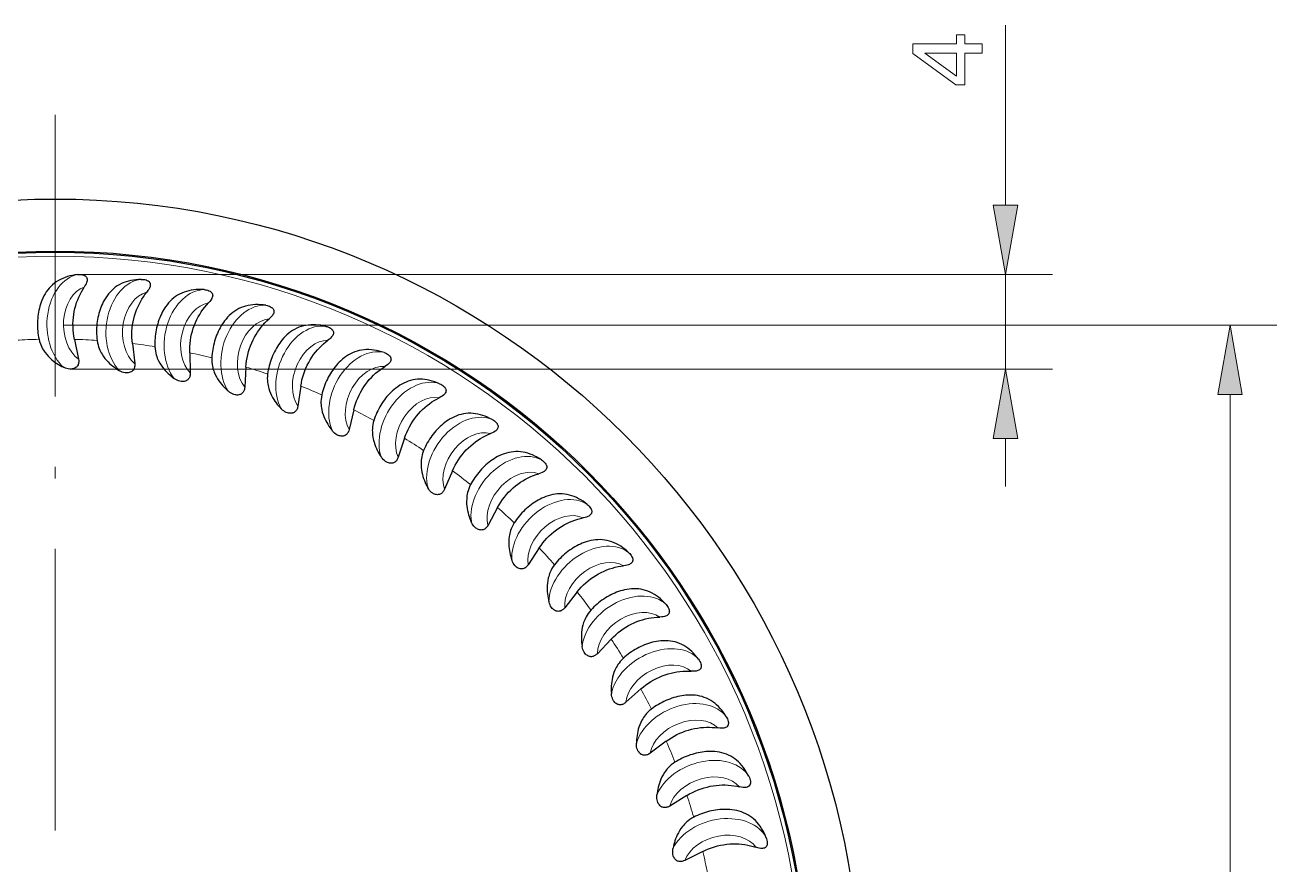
# Model space of a CAD drawing. Extents: x 0 to 297, y 0 to 420.
# Drawn here: x 99.4 to 152.7, y 75 to 110.8 of the extents above; entities that cross this region are included whole.
import ezdxf

# ---------------------------------------------------------------- set-up
doc = ezdxf.new("R2010")
doc.units = 0
doc.linetypes.add('DASHDOT', pattern=[18.5, 12, -3, 0.5, -3])

msp = doc.modelspace()

# ---------------------------------------------------------------- linework, layer by layer
at = {"lineweight": 13, "ltscale": 0.191901}
msp.add_line((141.174, 103.121), (141.174, 110.797), dxfattribs=at)
at = {"linetype": 'DASHDOT', "lineweight": 13}
msp.add_line((100.649, 106.972), (100.649, 31.094), dxfattribs=at)
at = {"lineweight": 13}
for p, q in [((101.693, 100.167), (143.174, 100.167)), ((100.984, 98.009), (152.748, 98.009)), ((101.304, 96.137), (143.174, 96.137)), ((150.748, 43.011), (150.748, 95.055))]:
    msp.add_line(p, q, dxfattribs=at)
at = {"lineweight": 13, "ltscale": 0.100735}
msp.add_line((141.174, 96.137), (141.174, 100.167), dxfattribs=at)
at = {"lineweight": 30, "ltscale": 0.021487}
for p, q in [((101.47, 97.403), (101.642, 96.561)), ((103.939, 97.224), (104.038, 96.37)), ((106.384, 96.83), (106.407, 95.97)), ((108.785, 96.224), (108.733, 95.366)), ((111.124, 95.412), (110.997, 94.561)), ((113.383, 94.398), (113.183, 93.562)), ((115.545, 93.192), (115.273, 92.377)), ((117.594, 91.802), (117.252, 91.013)), ((119.514, 90.238), (119.105, 89.483)), ((121.29, 88.513), (120.817, 87.796)), ((122.91, 86.64), (122.375, 85.967)), ((124.36, 84.633), (123.768, 84.009)), ((125.629, 82.507), (124.986, 81.937)), ((126.708, 80.279), (126.018, 79.767)), ((127.589, 77.965), (126.857, 77.515)), ((128.265, 75.583), (127.496, 75.199))]:
    msp.add_line(p, q, dxfattribs=at)
at = {"lineweight": 13, "ltscale": 0.051139}
msp.add_line((141.174, 91.137), (141.174, 93.183), dxfattribs=at)
at = {"lineweight": 13}
for points in [[(140.174, 109.599), (139.435, 109.599), (139.435, 108.251), (139.051, 108.251), (137.217, 109.59), (137.217, 109.99), (139.087, 109.99), (139.087, 110.382), (139.435, 110.382), (139.435, 109.99), (140.174, 109.99)], [(139.087, 108.622), (139.087, 109.599), (137.726, 109.599)], [(140.653, 103.121), (141.174, 100.167), (141.695, 103.121)], [(151.269, 95.055), (150.748, 98.009), (150.228, 95.055)], [(141.695, 93.183), (141.174, 96.137), (140.653, 93.183)]]:
    msp.add_lwpolyline(points, close=True, dxfattribs=at)
at = {"lineweight": 30}
for points in [[(101.604, 100.162), (101.493, 100.147), (101.384, 100.128), (101.277, 100.104), (101.172, 100.075), (101.069, 100.041), (100.97, 100.002), (100.875, 99.957), (100.783, 99.908), (100.696, 99.853), (100.614, 99.793), (100.535, 99.729), (100.462, 99.659), (100.393, 99.585), (100.329, 99.507), (100.27, 99.425), (100.216, 99.34), (100.165, 99.251), (100.12, 99.159), (100.078, 99.064)], [(101.604, 100.162), (101.659, 100.166), (101.713, 100.167), (101.767, 100.163), (101.819, 100.154), (101.867, 100.14), (101.89, 100.13), (101.911, 100.119), (101.93, 100.107), (101.947, 100.094), (101.962, 100.079), (101.976, 100.063), (101.987, 100.047), (101.996, 100.03), (102.003, 100.012), (102.011, 99.975), (102.013, 99.936), (102.009, 99.898), (102.001, 99.859), (101.988, 99.821), (101.963, 99.763), (101.933, 99.707), (101.888, 99.634)], [(104.314, 99.96), (104.202, 99.955), (104.091, 99.945), (103.982, 99.931), (103.875, 99.911), (103.77, 99.886), (103.668, 99.856), (103.569, 99.82), (103.474, 99.779), (103.382, 99.732), (103.295, 99.679), (103.211, 99.622), (103.132, 99.559), (103.057, 99.491), (102.987, 99.419), (102.921, 99.343), (102.859, 99.262), (102.801, 99.178), (102.747, 99.09), (102.698, 98.999)], [(104.314, 99.96), (104.368, 99.96), (104.423, 99.956), (104.476, 99.947), (104.527, 99.934), (104.574, 99.915), (104.595, 99.904), (104.615, 99.891), (104.633, 99.877), (104.649, 99.862), (104.663, 99.846), (104.675, 99.83), (104.685, 99.812), (104.692, 99.794), (104.698, 99.776), (104.703, 99.738), (104.701, 99.7), (104.694, 99.662), (104.682, 99.624), (104.666, 99.587), (104.637, 99.532), (104.602, 99.479), (104.55, 99.41)], [(101.47, 97.403), (101.446, 97.533), (101.427, 97.665), (101.415, 97.798), (101.408, 97.931), (101.407, 98.066), (101.412, 98.2), (101.423, 98.333), (101.44, 98.465), (101.462, 98.596), (101.491, 98.724), (101.524, 98.849), (101.563, 98.972), (101.607, 99.092), (101.655, 99.208), (101.707, 99.32), (101.764, 99.429), (101.824, 99.533), (101.888, 99.634)], [(103.939, 97.224), (103.927, 97.355), (103.92, 97.488), (103.919, 97.621), (103.923, 97.755), (103.934, 97.889), (103.951, 98.022), (103.974, 98.154), (104.002, 98.284), (104.036, 98.412), (104.075, 98.537), (104.12, 98.66), (104.169, 98.779), (104.223, 98.894), (104.281, 99.005), (104.343, 99.113), (104.409, 99.216), (104.478, 99.315), (104.55, 99.41)], [(106.995, 99.523), (106.884, 99.528), (106.773, 99.528), (106.663, 99.523), (106.554, 99.513), (106.448, 99.497), (106.343, 99.476), (106.242, 99.448), (106.143, 99.415), (106.047, 99.377), (105.956, 99.332), (105.867, 99.282), (105.783, 99.226), (105.703, 99.166), (105.626, 99.1), (105.554, 99.03), (105.485, 98.955), (105.42, 98.876), (105.359, 98.793), (105.302, 98.707)], [(106.995, 99.523), (107.05, 99.518), (107.103, 99.509), (107.155, 99.496), (107.205, 99.478), (107.25, 99.455), (107.271, 99.442), (107.289, 99.428), (107.306, 99.413), (107.321, 99.396), (107.334, 99.379), (107.344, 99.362), (107.352, 99.343), (107.358, 99.325), (107.362, 99.306), (107.364, 99.268), (107.359, 99.23), (107.348, 99.193), (107.333, 99.156), (107.314, 99.12), (107.28, 99.068), (107.24, 99.018), (107.183, 98.954)], [(100.078, 99.064), (100.048, 98.984), (100.02, 98.902), (99.995, 98.819), (99.973, 98.734), (99.953, 98.649), (99.936, 98.562), (99.922, 98.474), (99.911, 98.386), (99.902, 98.297), (99.896, 98.207), (99.893, 98.117), (99.892, 98.027), (99.894, 97.937), (99.898, 97.848), (99.906, 97.758), (99.915, 97.669), (99.928, 97.581), (99.943, 97.493), (99.96, 97.407)], [(102.698, 98.999), (102.66, 98.922), (102.625, 98.843), (102.593, 98.763), (102.564, 98.68), (102.537, 98.597), (102.513, 98.512), (102.491, 98.425), (102.472, 98.338), (102.456, 98.25), (102.442, 98.162), (102.431, 98.073), (102.422, 97.983), (102.416, 97.893), (102.413, 97.803), (102.412, 97.714), (102.414, 97.624), (102.419, 97.535), (102.426, 97.447), (102.436, 97.359)], [(106.384, 96.83), (106.383, 96.962), (106.387, 97.095), (106.398, 97.228), (106.414, 97.361), (106.437, 97.493), (106.465, 97.624), (106.499, 97.754), (106.539, 97.881), (106.584, 98.005), (106.634, 98.127), (106.689, 98.245), (106.748, 98.359), (106.812, 98.469), (106.879, 98.575), (106.95, 98.676), (107.025, 98.773), (107.102, 98.866), (107.183, 98.954)], [(109.628, 98.854), (109.518, 98.868), (109.407, 98.878), (109.297, 98.883), (109.188, 98.882), (109.081, 98.876), (108.975, 98.864), (108.871, 98.845), (108.77, 98.821), (108.672, 98.791), (108.576, 98.754), (108.484, 98.712), (108.395, 98.664), (108.31, 98.611), (108.228, 98.552), (108.149, 98.488), (108.074, 98.419), (108.003, 98.346), (107.935, 98.269), (107.87, 98.188)], [(109.628, 98.854), (109.682, 98.844), (109.735, 98.831), (109.786, 98.813), (109.834, 98.791), (109.877, 98.764), (109.896, 98.749), (109.913, 98.734), (109.929, 98.717), (109.942, 98.699), (109.953, 98.681), (109.962, 98.663), (109.968, 98.644), (109.972, 98.625), (109.975, 98.606), (109.973, 98.568), (109.965, 98.53), (109.951, 98.494), (109.933, 98.459), (109.911, 98.425), (109.872, 98.376), (109.829, 98.33), (109.766, 98.271)], [(105.302, 98.707), (105.258, 98.633), (105.216, 98.557), (105.177, 98.48), (105.14, 98.401), (105.106, 98.32), (105.075, 98.237), (105.046, 98.153), (105.019, 98.068), (104.995, 97.982), (104.974, 97.895), (104.955, 97.807), (104.938, 97.718), (104.925, 97.629), (104.914, 97.54), (104.905, 97.451), (104.899, 97.362), (104.896, 97.272), (104.896, 97.184), (104.898, 97.095)], [(108.785, 96.224), (108.795, 96.356), (108.811, 96.488), (108.833, 96.619), (108.861, 96.75), (108.895, 96.88), (108.935, 97.008), (108.98, 97.134), (109.03, 97.258), (109.086, 97.378), (109.147, 97.494), (109.212, 97.607), (109.281, 97.716), (109.354, 97.82), (109.43, 97.919), (109.51, 98.014), (109.593, 98.105), (109.678, 98.19), (109.766, 98.271)], [(107.87, 98.188), (107.82, 98.119), (107.772, 98.047), (107.726, 97.973), (107.683, 97.897), (107.642, 97.82), (107.603, 97.74), (107.567, 97.659), (107.533, 97.577), (107.502, 97.493), (107.473, 97.408), (107.446, 97.322), (107.422, 97.235), (107.401, 97.148), (107.382, 97.06), (107.366, 96.972), (107.352, 96.883), (107.341, 96.795), (107.333, 96.706), (107.328, 96.618)], [(112.193, 97.958), (112.084, 97.982), (111.975, 98.001), (111.866, 98.015), (111.757, 98.024), (111.649, 98.027), (111.543, 98.024), (111.438, 98.015), (111.335, 98), (111.235, 97.978), (111.136, 97.95), (111.041, 97.916), (110.948, 97.876), (110.858, 97.83), (110.772, 97.779), (110.688, 97.722), (110.607, 97.661), (110.53, 97.594), (110.455, 97.523), (110.384, 97.448)], [(112.193, 97.958), (112.246, 97.944), (112.297, 97.925), (112.346, 97.903), (112.392, 97.877), (112.433, 97.847), (112.451, 97.83), (112.467, 97.813), (112.48, 97.795), (112.492, 97.777), (112.502, 97.758), (112.509, 97.738), (112.513, 97.719), (112.516, 97.7), (112.517, 97.68), (112.512, 97.643), (112.501, 97.606), (112.484, 97.571), (112.462, 97.538), (112.437, 97.506), (112.394, 97.461), (112.347, 97.418), (112.279, 97.365)], [(99.96, 97.407), (99.985, 97.311), (100.016, 97.217), (100.047, 97.141), (100.081, 97.068), (100.114, 97.006), (100.149, 96.946), (100.184, 96.893), (100.22, 96.842), (100.291, 96.752), (100.362, 96.672), (100.434, 96.601), (100.506, 96.536), (100.577, 96.477), (100.649, 96.423), (100.721, 96.374), (100.793, 96.328), (100.865, 96.286), (100.937, 96.247), (101.009, 96.211)], [(102.436, 97.359), (102.452, 97.261), (102.475, 97.165), (102.499, 97.087), (102.527, 97.011), (102.554, 96.946), (102.584, 96.883), (102.614, 96.828), (102.645, 96.774), (102.708, 96.678), (102.772, 96.592), (102.837, 96.515), (102.903, 96.444), (102.97, 96.379), (103.037, 96.319), (103.104, 96.264), (103.172, 96.212), (103.239, 96.164), (103.308, 96.119), (103.376, 96.076)], [(110.384, 97.448), (110.328, 97.383), (110.274, 97.316), (110.222, 97.246), (110.172, 97.175), (110.124, 97.101), (110.079, 97.025), (110.036, 96.947), (109.995, 96.868), (109.956, 96.787), (109.92, 96.705), (109.886, 96.622), (109.854, 96.538), (109.825, 96.453), (109.799, 96.367), (109.775, 96.28), (109.754, 96.193), (109.735, 96.106), (109.719, 96.019), (109.706, 95.931)], [(111.124, 95.412), (111.145, 95.542), (111.173, 95.672), (111.206, 95.801), (111.246, 95.929), (111.291, 96.056), (111.341, 96.18), (111.397, 96.301), (111.458, 96.42), (111.524, 96.535), (111.595, 96.645), (111.669, 96.752), (111.748, 96.854), (111.83, 96.952), (111.915, 97.044), (112.002, 97.132), (112.092, 97.215), (112.185, 97.292), (112.279, 97.365)], [(104.898, 97.095), (104.906, 96.996), (104.92, 96.898), (104.937, 96.819), (104.958, 96.741), (104.98, 96.674), (105.004, 96.608), (105.029, 96.551), (105.055, 96.494), (105.109, 96.393), (105.166, 96.302), (105.224, 96.219), (105.284, 96.143), (105.344, 96.073), (105.406, 96.007), (105.468, 95.946), (105.531, 95.889), (105.594, 95.835), (105.658, 95.784), (105.723, 95.736)], [(114.67, 96.842), (114.564, 96.875), (114.457, 96.904), (114.349, 96.928), (114.242, 96.946), (114.135, 96.958), (114.028, 96.965), (113.923, 96.965), (113.819, 96.958), (113.717, 96.946), (113.617, 96.926), (113.519, 96.901), (113.423, 96.869), (113.329, 96.831), (113.239, 96.787), (113.15, 96.738), (113.064, 96.684), (112.981, 96.624), (112.901, 96.56), (112.823, 96.491)], [(114.67, 96.842), (114.722, 96.823), (114.771, 96.8), (114.818, 96.774), (114.861, 96.744), (114.899, 96.71), (114.916, 96.692), (114.93, 96.674), (114.942, 96.655), (114.952, 96.635), (114.96, 96.615), (114.965, 96.596), (114.968, 96.576), (114.969, 96.556), (114.968, 96.537), (114.96, 96.5), (114.946, 96.465), (114.926, 96.431), (114.902, 96.4), (114.874, 96.37), (114.827, 96.329), (114.777, 96.291), (114.704, 96.244)], [(101.642, 96.561), (101.651, 96.5), (101.653, 96.464), (101.652, 96.429), (101.648, 96.396), (101.641, 96.364), (101.634, 96.34), (101.624, 96.317), (101.606, 96.282), (101.586, 96.255), (101.567, 96.233), (101.547, 96.215), (101.527, 96.2), (101.487, 96.177), (101.447, 96.16), (101.407, 96.148), (101.367, 96.141), (101.327, 96.138), (101.267, 96.138), (101.207, 96.146), (101.147, 96.159), (101.088, 96.178), (101.028, 96.202), (101.009, 96.211)], [(104.038, 96.37), (104.041, 96.308), (104.04, 96.272), (104.036, 96.237), (104.029, 96.205), (104.02, 96.173), (104.01, 96.15), (103.999, 96.128), (103.977, 96.095), (103.955, 96.07), (103.934, 96.05), (103.912, 96.033), (103.891, 96.02), (103.849, 96), (103.808, 95.987), (103.767, 95.979), (103.727, 95.976), (103.687, 95.976), (103.627, 95.981), (103.568, 95.994), (103.51, 96.012), (103.452, 96.036), (103.395, 96.065), (103.376, 96.076)], [(107.328, 96.618), (107.327, 96.519), (107.332, 96.42), (107.342, 96.339), (107.356, 96.26), (107.372, 96.191), (107.391, 96.124), (107.41, 96.064), (107.432, 96.006), (107.477, 95.9), (107.525, 95.805), (107.576, 95.717), (107.629, 95.636), (107.683, 95.561), (107.739, 95.49), (107.795, 95.424), (107.853, 95.361), (107.911, 95.302), (107.971, 95.246), (108.031, 95.192)], [(112.823, 96.491), (112.762, 96.432), (112.702, 96.369), (112.644, 96.305), (112.588, 96.237), (112.534, 96.168), (112.483, 96.096), (112.433, 96.023), (112.385, 95.948), (112.34, 95.871), (112.296, 95.792), (112.255, 95.712), (112.217, 95.631), (112.18, 95.548), (112.146, 95.465), (112.115, 95.381), (112.086, 95.296), (112.06, 95.211), (112.037, 95.125), (112.016, 95.039)], [(113.383, 94.398), (113.416, 94.526), (113.455, 94.653), (113.499, 94.779), (113.55, 94.903), (113.605, 95.025), (113.667, 95.145), (113.733, 95.261), (113.804, 95.373), (113.88, 95.482), (113.96, 95.586), (114.043, 95.686), (114.13, 95.781), (114.22, 95.871), (114.313, 95.956), (114.408, 96.035), (114.505, 96.11), (114.604, 96.179), (114.704, 96.244)], [(106.407, 95.97), (106.405, 95.909), (106.401, 95.873), (106.394, 95.838), (106.385, 95.807), (106.372, 95.776), (106.361, 95.754), (106.347, 95.733), (106.323, 95.702), (106.299, 95.679), (106.276, 95.661), (106.253, 95.646), (106.231, 95.635), (106.187, 95.619), (106.145, 95.609), (106.104, 95.605), (106.063, 95.605), (106.023, 95.608), (105.964, 95.619), (105.907, 95.637), (105.85, 95.66), (105.795, 95.689), (105.74, 95.723), (105.723, 95.736)], [(109.706, 95.931), (109.697, 95.832), (109.694, 95.733), (109.697, 95.652), (109.704, 95.571), (109.714, 95.502), (109.726, 95.433), (109.74, 95.372), (109.757, 95.312), (109.793, 95.203), (109.833, 95.104), (109.875, 95.012), (109.921, 94.927), (109.968, 94.847), (110.018, 94.772), (110.068, 94.7), (110.12, 94.633), (110.173, 94.569), (110.227, 94.508), (110.282, 94.449)], [(117.041, 95.514), (116.937, 95.556), (116.833, 95.594), (116.728, 95.627), (116.623, 95.655), (116.517, 95.677), (116.412, 95.692), (116.307, 95.702), (116.203, 95.704), (116.1, 95.7), (115.999, 95.69), (115.899, 95.673), (115.8, 95.65), (115.704, 95.62), (115.61, 95.584), (115.517, 95.543), (115.427, 95.496), (115.339, 95.444), (115.254, 95.387), (115.17, 95.326)], [(108.733, 95.366), (108.726, 95.305), (108.719, 95.27), (108.708, 95.236), (108.696, 95.205), (108.681, 95.176), (108.668, 95.155), (108.653, 95.135), (108.626, 95.106), (108.6, 95.085), (108.575, 95.069), (108.551, 95.057), (108.528, 95.047), (108.484, 95.035), (108.441, 95.029), (108.399, 95.028), (108.358, 95.032), (108.319, 95.039), (108.261, 95.055), (108.205, 95.077), (108.151, 95.106), (108.098, 95.139), (108.047, 95.178), (108.031, 95.192)], [(112.016, 95.039), (111.998, 94.942), (111.987, 94.843), (111.982, 94.762), (111.982, 94.681), (111.986, 94.611), (111.993, 94.542), (112.001, 94.48), (112.013, 94.418), (112.039, 94.307), (112.07, 94.204), (112.105, 94.109), (112.142, 94.02), (112.183, 93.936), (112.225, 93.857), (112.269, 93.782), (112.315, 93.71), (112.363, 93.642), (112.411, 93.576), (112.461, 93.513)], [(115.17, 95.326), (115.104, 95.272), (115.039, 95.215), (114.975, 95.155), (114.914, 95.093), (114.854, 95.029), (114.796, 94.962), (114.74, 94.893), (114.686, 94.822), (114.634, 94.749), (114.584, 94.675), (114.536, 94.599), (114.491, 94.521), (114.447, 94.443), (114.406, 94.362), (114.368, 94.281), (114.332, 94.2), (114.298, 94.117), (114.268, 94.034), (114.24, 93.95)], [(117.041, 95.514), (117.09, 95.491), (117.138, 95.464), (117.182, 95.434), (117.223, 95.4), (117.257, 95.363), (117.272, 95.344), (117.285, 95.324), (117.295, 95.304), (117.304, 95.283), (117.31, 95.263), (117.313, 95.243), (117.315, 95.223), (117.314, 95.203), (117.311, 95.184), (117.3, 95.148), (117.282, 95.114), (117.26, 95.083), (117.233, 95.054), (117.202, 95.026), (117.152, 94.989), (117.098, 94.956), (117.022, 94.915)], [(110.997, 94.561), (110.985, 94.501), (110.975, 94.467), (110.961, 94.434), (110.947, 94.404), (110.929, 94.376), (110.914, 94.356), (110.897, 94.338), (110.868, 94.311), (110.84, 94.293), (110.814, 94.279), (110.789, 94.269), (110.765, 94.262), (110.72, 94.253), (110.677, 94.251), (110.635, 94.254), (110.595, 94.261), (110.556, 94.271), (110.5, 94.292), (110.447, 94.32), (110.395, 94.353), (110.345, 94.391), (110.298, 94.434), (110.282, 94.449)], [(115.545, 93.192), (115.589, 93.316), (115.639, 93.44), (115.694, 93.561), (115.755, 93.681), (115.822, 93.797), (115.893, 93.911), (115.969, 94.021), (116.05, 94.127), (116.135, 94.228), (116.223, 94.325), (116.315, 94.417), (116.41, 94.504), (116.508, 94.586), (116.608, 94.662), (116.709, 94.734), (116.812, 94.799), (116.917, 94.86), (117.022, 94.915)], [(117.407, 93.96), (117.336, 93.912), (117.266, 93.861), (117.198, 93.807), (117.131, 93.751), (117.066, 93.692), (117.002, 93.63), (116.941, 93.567), (116.881, 93.501), (116.822, 93.433), (116.766, 93.363), (116.712, 93.291), (116.66, 93.218), (116.61, 93.143), (116.562, 93.067), (116.516, 92.99), (116.473, 92.911), (116.433, 92.832), (116.395, 92.751), (116.36, 92.67)], [(119.286, 93.985), (119.187, 94.036), (119.087, 94.083), (118.985, 94.125), (118.882, 94.161), (118.779, 94.192), (118.675, 94.217), (118.572, 94.235), (118.468, 94.247), (118.366, 94.252), (118.263, 94.251), (118.162, 94.243), (118.062, 94.228), (117.964, 94.207), (117.867, 94.18), (117.771, 94.146), (117.677, 94.108), (117.585, 94.064), (117.495, 94.014), (117.407, 93.96)], [(119.286, 93.985), (119.334, 93.957), (119.378, 93.926), (119.42, 93.892), (119.458, 93.855), (119.489, 93.815), (119.502, 93.795), (119.513, 93.774), (119.522, 93.753), (119.528, 93.732), (119.532, 93.711), (119.534, 93.691), (119.534, 93.671), (119.531, 93.651), (119.527, 93.633), (119.512, 93.598), (119.492, 93.565), (119.467, 93.536), (119.437, 93.509), (119.405, 93.485), (119.352, 93.452), (119.295, 93.423), (119.216, 93.39)], [(113.183, 93.562), (113.165, 93.503), (113.152, 93.47), (113.136, 93.438), (113.119, 93.41), (113.099, 93.384), (113.082, 93.365), (113.064, 93.348), (113.032, 93.325), (113.003, 93.308), (112.976, 93.297), (112.95, 93.289), (112.926, 93.284), (112.88, 93.28), (112.837, 93.281), (112.795, 93.288), (112.756, 93.298), (112.718, 93.312), (112.664, 93.338), (112.613, 93.37), (112.565, 93.407), (112.519, 93.449), (112.475, 93.496), (112.461, 93.513)], [(114.24, 93.95), (114.213, 93.854), (114.193, 93.757), (114.182, 93.677), (114.175, 93.596), (114.172, 93.526), (114.173, 93.456), (114.176, 93.394), (114.182, 93.331), (114.198, 93.218), (114.22, 93.113), (114.247, 93.015), (114.276, 92.923), (114.309, 92.836), (114.345, 92.754), (114.382, 92.675), (114.422, 92.6), (114.463, 92.527), (114.505, 92.458), (114.55, 92.39)], [(117.594, 91.802), (117.649, 91.922), (117.709, 92.04), (117.775, 92.157), (117.846, 92.27), (117.922, 92.381), (118.003, 92.488), (118.089, 92.59), (118.178, 92.689), (118.272, 92.783), (118.369, 92.872), (118.468, 92.955), (118.57, 93.034), (118.675, 93.107), (118.781, 93.174), (118.888, 93.236), (118.997, 93.293), (119.106, 93.344), (119.216, 93.39)], [(115.273, 92.377), (115.25, 92.319), (115.234, 92.287), (115.216, 92.257), (115.196, 92.231), (115.174, 92.206), (115.155, 92.189), (115.136, 92.174), (115.102, 92.153), (115.072, 92.139), (115.044, 92.13), (115.017, 92.125), (114.993, 92.122), (114.946, 92.121), (114.904, 92.127), (114.863, 92.137), (114.825, 92.151), (114.788, 92.168), (114.737, 92.198), (114.689, 92.234), (114.644, 92.276), (114.601, 92.322), (114.562, 92.372), (114.55, 92.39)], [(116.36, 92.67), (116.325, 92.578), (116.296, 92.483), (116.278, 92.404), (116.264, 92.324), (116.255, 92.254), (116.25, 92.184), (116.248, 92.122), (116.248, 92.059), (116.254, 91.945), (116.267, 91.838), (116.285, 91.739), (116.307, 91.645), (116.332, 91.555), (116.36, 91.47), (116.39, 91.388), (116.423, 91.31), (116.458, 91.234), (116.494, 91.161), (116.532, 91.09)], [(119.515, 92.405), (119.44, 92.363), (119.367, 92.318), (119.294, 92.271), (119.223, 92.22), (119.153, 92.167), (119.084, 92.112), (119.017, 92.053), (118.951, 91.993), (118.887, 91.93), (118.825, 91.866), (118.765, 91.799), (118.707, 91.731), (118.65, 91.66), (118.596, 91.589), (118.544, 91.516), (118.494, 91.441), (118.447, 91.366), (118.402, 91.289), (118.36, 91.211)], [(121.39, 92.265), (121.296, 92.325), (121.2, 92.381), (121.102, 92.431), (121.003, 92.477), (120.903, 92.516), (120.802, 92.55), (120.7, 92.577), (120.598, 92.598), (120.496, 92.612), (120.394, 92.62), (120.293, 92.62), (120.192, 92.614), (120.092, 92.602), (119.993, 92.583), (119.895, 92.559), (119.798, 92.528), (119.702, 92.492), (119.608, 92.451), (119.515, 92.405)], [(121.39, 92.265), (121.435, 92.234), (121.477, 92.199), (121.515, 92.162), (121.549, 92.121), (121.577, 92.079), (121.588, 92.057), (121.597, 92.036), (121.604, 92.014), (121.609, 91.993), (121.611, 91.971), (121.611, 91.951), (121.609, 91.931), (121.605, 91.912), (121.599, 91.894), (121.582, 91.86), (121.559, 91.83), (121.531, 91.803), (121.499, 91.779), (121.465, 91.757), (121.409, 91.729), (121.35, 91.705), (121.268, 91.679)], [(119.514, 90.238), (119.579, 90.353), (119.649, 90.466), (119.725, 90.576), (119.806, 90.683), (119.891, 90.786), (119.981, 90.886), (120.076, 90.981), (120.174, 91.071), (120.275, 91.156), (120.379, 91.237), (120.485, 91.311), (120.594, 91.38), (120.704, 91.444), (120.816, 91.502), (120.928, 91.554), (121.041, 91.601), (121.154, 91.643), (121.268, 91.679)], [(117.252, 91.013), (117.224, 90.958), (117.205, 90.928), (117.184, 90.899), (117.162, 90.875), (117.138, 90.852), (117.118, 90.837), (117.097, 90.823), (117.062, 90.805), (117.031, 90.794), (117.002, 90.788), (116.975, 90.785), (116.95, 90.784), (116.904, 90.787), (116.862, 90.797), (116.823, 90.81), (116.786, 90.827), (116.751, 90.847), (116.702, 90.882), (116.658, 90.922), (116.616, 90.967), (116.578, 91.017), (116.543, 91.071), (116.532, 91.09)], [(118.36, 91.211), (118.317, 91.122), (118.281, 91.03), (118.255, 90.952), (118.235, 90.874), (118.22, 90.806), (118.208, 90.737), (118.201, 90.674), (118.196, 90.612), (118.192, 90.498), (118.195, 90.39), (118.204, 90.29), (118.218, 90.194), (118.235, 90.103), (118.256, 90.015), (118.279, 89.931), (118.305, 89.85), (118.333, 89.772), (118.363, 89.696), (118.394, 89.622)], [(123.336, 90.369), (123.247, 90.437), (123.156, 90.501), (123.063, 90.56), (122.969, 90.614), (122.872, 90.662), (122.775, 90.704), (122.676, 90.74), (122.576, 90.77), (122.476, 90.793), (122.375, 90.809), (122.274, 90.818), (122.173, 90.821), (122.072, 90.818), (121.972, 90.808), (121.872, 90.792), (121.773, 90.77), (121.674, 90.742), (121.577, 90.71), (121.481, 90.671)], [(121.481, 90.671), (121.402, 90.637), (121.325, 90.599), (121.248, 90.557), (121.173, 90.513), (121.098, 90.467), (121.025, 90.417), (120.953, 90.365), (120.883, 90.31), (120.814, 90.254), (120.746, 90.195), (120.68, 90.133), (120.616, 90.07), (120.554, 90.005), (120.493, 89.939), (120.435, 89.87), (120.379, 89.801), (120.325, 89.729), (120.274, 89.657), (120.225, 89.583)], [(123.336, 90.369), (123.378, 90.334), (123.417, 90.296), (123.452, 90.255), (123.482, 90.212), (123.506, 90.167), (123.515, 90.145), (123.522, 90.122), (123.527, 90.1), (123.53, 90.078), (123.531, 90.057), (123.529, 90.037), (123.525, 90.017), (123.519, 89.999), (123.512, 89.981), (123.492, 89.949), (123.466, 89.921), (123.436, 89.896), (123.402, 89.875), (123.366, 89.856), (123.308, 89.833), (123.247, 89.815), (123.163, 89.795)], [(121.29, 88.513), (121.365, 88.622), (121.445, 88.728), (121.53, 88.831), (121.62, 88.931), (121.714, 89.027), (121.812, 89.118), (121.915, 89.204), (122.02, 89.286), (122.128, 89.362), (122.239, 89.433), (122.352, 89.498), (122.466, 89.557), (122.581, 89.611), (122.697, 89.659), (122.814, 89.701), (122.93, 89.738), (123.047, 89.769), (123.163, 89.795)], [(119.105, 89.483), (119.072, 89.43), (119.051, 89.401), (119.027, 89.375), (119.003, 89.352), (118.977, 89.332), (118.956, 89.318), (118.934, 89.307), (118.897, 89.292), (118.865, 89.284), (118.836, 89.28), (118.809, 89.279), (118.784, 89.28), (118.738, 89.288), (118.697, 89.301), (118.659, 89.318), (118.624, 89.338), (118.591, 89.361), (118.546, 89.4), (118.504, 89.444), (118.467, 89.492), (118.434, 89.545), (118.404, 89.602), (118.394, 89.622)], [(120.225, 89.583), (120.175, 89.498), (120.131, 89.409), (120.099, 89.335), (120.071, 89.258), (120.051, 89.191), (120.033, 89.124), (120.02, 89.062), (120.01, 89.001), (119.996, 88.887), (119.99, 88.78), (119.99, 88.679), (119.995, 88.582), (120.005, 88.49), (120.017, 88.401), (120.033, 88.315), (120.052, 88.232), (120.073, 88.151), (120.096, 88.073), (120.121, 87.997)], [(123.287, 88.774), (123.206, 88.746), (123.126, 88.715), (123.046, 88.68), (122.967, 88.643), (122.889, 88.603), (122.811, 88.56), (122.735, 88.514), (122.66, 88.466), (122.586, 88.415), (122.514, 88.363), (122.443, 88.307), (122.374, 88.25), (122.306, 88.191), (122.24, 88.13), (122.176, 88.067), (122.114, 88.002), (122.054, 87.936), (121.997, 87.868), (121.942, 87.799)], [(125.109, 88.311), (125.027, 88.386), (124.942, 88.457), (124.854, 88.524), (124.765, 88.586), (124.673, 88.643), (124.579, 88.693), (124.484, 88.738), (124.387, 88.776), (124.289, 88.808), (124.19, 88.833), (124.09, 88.851), (123.99, 88.862), (123.889, 88.868), (123.789, 88.866), (123.688, 88.859), (123.587, 88.846), (123.487, 88.827), (123.387, 88.803), (123.287, 88.774)], [(125.109, 88.311), (125.148, 88.272), (125.183, 88.23), (125.215, 88.187), (125.241, 88.141), (125.261, 88.095), (125.268, 88.072), (125.274, 88.049), (125.277, 88.026), (125.277, 88.004), (125.276, 87.983), (125.273, 87.963), (125.267, 87.944), (125.26, 87.926), (125.25, 87.909), (125.228, 87.878), (125.199, 87.853), (125.167, 87.831), (125.132, 87.812), (125.095, 87.797), (125.035, 87.779), (124.973, 87.766), (124.887, 87.754)], [(120.817, 87.796), (120.78, 87.747), (120.756, 87.72), (120.73, 87.696), (120.704, 87.675), (120.677, 87.657), (120.654, 87.646), (120.631, 87.636), (120.594, 87.624), (120.561, 87.619), (120.531, 87.618), (120.505, 87.619), (120.48, 87.623), (120.435, 87.634), (120.395, 87.651), (120.359, 87.671), (120.325, 87.694), (120.294, 87.72), (120.253, 87.763), (120.215, 87.81), (120.182, 87.862), (120.154, 87.917), (120.129, 87.976), (120.121, 87.997)], [(121.942, 87.799), (121.884, 87.718), (121.832, 87.634), (121.794, 87.562), (121.76, 87.489), (121.734, 87.424), (121.711, 87.358), (121.692, 87.298), (121.676, 87.237), (121.653, 87.125), (121.638, 87.019), (121.629, 86.918), (121.626, 86.822), (121.627, 86.729), (121.632, 86.639), (121.64, 86.552), (121.651, 86.468), (121.665, 86.386), (121.682, 86.306), (121.7, 86.227)], [(122.91, 86.64), (122.994, 86.742), (123.083, 86.841), (123.176, 86.936), (123.274, 87.028), (123.377, 87.115), (123.482, 87.197), (123.592, 87.274), (123.704, 87.346), (123.818, 87.412), (123.935, 87.473), (124.053, 87.528), (124.172, 87.577), (124.291, 87.621), (124.411, 87.659), (124.531, 87.691), (124.65, 87.717), (124.769, 87.738), (124.887, 87.754)], [(124.922, 86.725), (124.838, 86.705), (124.756, 86.681), (124.673, 86.653), (124.591, 86.623), (124.51, 86.59), (124.429, 86.554), (124.349, 86.515), (124.27, 86.474), (124.192, 86.43), (124.115, 86.383), (124.04, 86.335), (123.966, 86.284), (123.893, 86.23), (123.822, 86.175), (123.753, 86.118), (123.686, 86.059), (123.62, 85.998), (123.557, 85.936), (123.497, 85.872)], [(126.696, 86.105), (126.621, 86.188), (126.542, 86.266), (126.461, 86.34), (126.377, 86.41), (126.291, 86.474), (126.202, 86.533), (126.111, 86.586), (126.018, 86.632), (125.923, 86.672), (125.826, 86.705), (125.728, 86.732), (125.629, 86.753), (125.53, 86.767), (125.429, 86.774), (125.328, 86.776), (125.227, 86.772), (125.125, 86.762), (125.023, 86.746), (124.922, 86.725)], [(122.375, 85.967), (122.334, 85.921), (122.308, 85.897), (122.28, 85.874), (122.253, 85.856), (122.224, 85.841), (122.201, 85.831), (122.177, 85.823), (122.138, 85.815), (122.105, 85.813), (122.075, 85.814), (122.049, 85.818), (122.024, 85.823), (121.981, 85.839), (121.943, 85.859), (121.908, 85.882), (121.877, 85.908), (121.848, 85.936), (121.81, 85.983), (121.777, 86.033), (121.749, 86.087), (121.725, 86.145), (121.706, 86.206), (121.7, 86.227)], [(126.696, 86.105), (126.731, 86.063), (126.763, 86.019), (126.79, 85.973), (126.813, 85.925), (126.829, 85.877), (126.834, 85.853), (126.837, 85.83), (126.838, 85.807), (126.837, 85.785), (126.834, 85.765), (126.829, 85.745), (126.822, 85.726), (126.813, 85.709), (126.802, 85.693), (126.776, 85.665), (126.746, 85.641), (126.712, 85.622), (126.676, 85.607), (126.637, 85.595), (126.576, 85.583), (126.513, 85.575), (126.427, 85.57)], [(123.497, 85.872), (123.432, 85.796), (123.373, 85.717), (123.329, 85.649), (123.288, 85.578), (123.256, 85.516), (123.227, 85.452), (123.204, 85.394), (123.183, 85.336), (123.15, 85.226), (123.125, 85.121), (123.108, 85.022), (123.096, 84.926), (123.089, 84.833), (123.086, 84.743), (123.087, 84.656), (123.091, 84.571), (123.098, 84.488), (123.107, 84.407), (123.118, 84.327)], [(124.36, 84.633), (124.452, 84.727), (124.549, 84.818), (124.651, 84.905), (124.757, 84.987), (124.866, 85.065), (124.979, 85.138), (125.094, 85.205), (125.212, 85.267), (125.332, 85.323), (125.453, 85.374), (125.576, 85.418), (125.698, 85.457), (125.821, 85.49), (125.944, 85.517), (126.066, 85.538), (126.187, 85.554), (126.308, 85.565), (126.427, 85.57)], [(126.371, 84.543), (126.287, 84.529), (126.202, 84.512), (126.117, 84.493), (126.033, 84.47), (125.949, 84.444), (125.866, 84.415), (125.783, 84.383), (125.7, 84.349), (125.619, 84.312), (125.538, 84.272), (125.459, 84.23), (125.381, 84.186), (125.304, 84.139), (125.228, 84.09), (125.154, 84.039), (125.082, 83.987), (125.012, 83.932), (124.943, 83.875), (124.877, 83.816)], [(128.085, 83.77), (128.017, 83.859), (127.946, 83.944), (127.871, 84.025), (127.794, 84.101), (127.713, 84.173), (127.63, 84.239), (127.544, 84.3), (127.455, 84.354), (127.364, 84.402), (127.271, 84.444), (127.176, 84.479), (127.079, 84.508), (126.981, 84.531), (126.881, 84.547), (126.781, 84.557), (126.679, 84.562), (126.577, 84.561), (126.474, 84.554), (126.371, 84.543)], [(123.768, 84.009), (123.724, 83.967), (123.695, 83.945), (123.666, 83.925), (123.637, 83.91), (123.607, 83.897), (123.583, 83.889), (123.558, 83.883), (123.519, 83.879), (123.486, 83.879), (123.457, 83.883), (123.43, 83.889), (123.407, 83.897), (123.364, 83.916), (123.328, 83.939), (123.296, 83.965), (123.267, 83.994), (123.241, 84.025), (123.207, 84.074), (123.179, 84.127), (123.155, 84.184), (123.136, 84.243), (123.122, 84.306), (123.118, 84.327)], [(124.877, 83.816), (124.806, 83.747), (124.741, 83.673), (124.691, 83.609), (124.644, 83.542), (124.607, 83.483), (124.573, 83.422), (124.544, 83.366), (124.518, 83.31), (124.475, 83.203), (124.442, 83.101), (124.416, 83.003), (124.396, 82.909), (124.381, 82.817), (124.37, 82.728), (124.363, 82.641), (124.36, 82.556), (124.359, 82.473), (124.361, 82.391), (124.366, 82.311)], [(128.085, 83.77), (128.116, 83.725), (128.144, 83.679), (128.167, 83.63), (128.186, 83.581), (128.197, 83.531), (128.2, 83.507), (128.201, 83.484), (128.201, 83.461), (128.198, 83.439), (128.193, 83.419), (128.186, 83.399), (128.177, 83.382), (128.166, 83.365), (128.154, 83.35), (128.127, 83.324), (128.094, 83.303), (128.059, 83.288), (128.021, 83.276), (127.982, 83.267), (127.92, 83.26), (127.856, 83.258), (127.77, 83.261)], [(125.629, 82.507), (125.729, 82.593), (125.834, 82.675), (125.943, 82.752), (126.055, 82.825), (126.171, 82.893), (126.29, 82.956), (126.411, 83.013), (126.534, 83.064), (126.658, 83.11), (126.783, 83.15), (126.909, 83.183), (127.034, 83.211), (127.16, 83.233), (127.284, 83.25), (127.408, 83.26), (127.53, 83.266), (127.651, 83.266), (127.77, 83.261)], [(124.986, 81.937), (124.937, 81.899), (124.907, 81.879), (124.876, 81.862), (124.846, 81.849), (124.815, 81.839), (124.79, 81.834), (124.765, 81.83), (124.726, 81.829), (124.693, 81.832), (124.664, 81.839), (124.638, 81.847), (124.615, 81.857), (124.575, 81.879), (124.541, 81.906), (124.511, 81.935), (124.485, 81.966), (124.461, 81.998), (124.432, 82.051), (124.409, 82.106), (124.39, 82.164), (124.377, 82.225), (124.368, 82.289), (124.366, 82.311)], [(127.625, 82.242), (127.54, 82.236), (127.454, 82.227), (127.368, 82.214), (127.282, 82.198), (127.196, 82.18), (127.11, 82.158), (127.025, 82.134), (126.94, 82.107), (126.856, 82.077), (126.772, 82.045), (126.689, 82.01), (126.607, 81.973), (126.526, 81.933), (126.447, 81.891), (126.369, 81.847), (126.292, 81.8), (126.218, 81.752), (126.145, 81.701), (126.074, 81.648)], [(129.265, 81.323), (129.205, 81.417), (129.141, 81.508), (129.074, 81.595), (129.004, 81.678), (128.93, 81.757), (128.852, 81.83), (128.772, 81.898), (128.688, 81.96), (128.602, 82.015), (128.513, 82.065), (128.421, 82.108), (128.327, 82.146), (128.231, 82.177), (128.133, 82.202), (128.034, 82.221), (127.933, 82.234), (127.832, 82.242), (127.729, 82.245), (127.625, 82.242)], [(126.074, 81.648), (125.997, 81.585), (125.925, 81.517), (125.869, 81.458), (125.817, 81.396), (125.775, 81.34), (125.736, 81.282), (125.702, 81.229), (125.671, 81.175), (125.62, 81.073), (125.578, 80.974), (125.543, 80.879), (125.515, 80.786), (125.492, 80.696), (125.474, 80.608), (125.459, 80.522), (125.448, 80.438), (125.44, 80.355), (125.435, 80.274), (125.433, 80.193)], [(129.265, 81.323), (129.292, 81.276), (129.316, 81.227), (129.335, 81.176), (129.349, 81.125), (129.356, 81.075), (129.357, 81.051), (129.356, 81.027), (129.353, 81.005), (129.348, 80.983), (129.342, 80.963), (129.333, 80.945), (129.323, 80.928), (129.311, 80.912), (129.298, 80.898), (129.268, 80.875), (129.234, 80.857), (129.197, 80.844), (129.158, 80.836), (129.118, 80.831), (129.056, 80.829), (128.992, 80.833), (128.907, 80.843)], [(126.708, 80.279), (126.816, 80.356), (126.927, 80.428), (127.042, 80.496), (127.161, 80.559), (127.282, 80.616), (127.406, 80.668), (127.531, 80.715), (127.658, 80.755), (127.786, 80.79), (127.914, 80.818), (128.042, 80.841), (128.17, 80.858), (128.296, 80.869), (128.422, 80.874), (128.546, 80.874), (128.668, 80.869), (128.789, 80.858), (128.907, 80.843)], [(126.018, 79.767), (125.966, 79.733), (125.935, 79.716), (125.902, 79.702), (125.871, 79.692), (125.839, 79.684), (125.814, 79.681), (125.789, 79.68), (125.749, 79.682), (125.717, 79.688), (125.689, 79.697), (125.664, 79.707), (125.642, 79.719), (125.604, 79.745), (125.572, 79.774), (125.544, 79.806), (125.521, 79.839), (125.501, 79.874), (125.476, 79.928), (125.458, 79.986), (125.444, 80.045), (125.436, 80.107), (125.433, 80.171), (125.433, 80.193)], [(128.674, 79.84), (128.588, 79.842), (128.502, 79.84), (128.415, 79.835), (128.328, 79.827), (128.241, 79.816), (128.154, 79.802), (128.066, 79.785), (127.979, 79.766), (127.893, 79.744), (127.806, 79.719), (127.721, 79.691), (127.636, 79.661), (127.552, 79.628), (127.469, 79.594), (127.388, 79.556), (127.308, 79.517), (127.229, 79.475), (127.152, 79.431), (127.076, 79.385)], [(130.228, 78.782), (130.176, 78.881), (130.12, 78.977), (130.061, 79.07), (129.998, 79.159), (129.931, 79.243), (129.86, 79.323), (129.786, 79.398), (129.708, 79.467), (129.627, 79.53), (129.542, 79.587), (129.455, 79.638), (129.365, 79.684), (129.272, 79.723), (129.177, 79.756), (129.079, 79.784), (128.98, 79.806), (128.879, 79.823), (128.777, 79.834), (128.674, 79.84)], [(127.076, 79.385), (126.994, 79.329), (126.917, 79.267), (126.856, 79.213), (126.799, 79.155), (126.752, 79.103), (126.708, 79.049), (126.67, 78.999), (126.634, 78.948), (126.574, 78.85), (126.523, 78.756), (126.481, 78.664), (126.445, 78.575), (126.414, 78.487), (126.388, 78.401), (126.366, 78.316), (126.348, 78.233), (126.333, 78.151), (126.321, 78.071), (126.311, 77.991)], [(130.228, 78.782), (130.25, 78.733), (130.27, 78.682), (130.284, 78.63), (130.294, 78.578), (130.296, 78.528), (130.295, 78.503), (130.292, 78.48), (130.287, 78.458), (130.281, 78.437), (130.272, 78.417), (130.262, 78.4), (130.25, 78.383), (130.237, 78.369), (130.223, 78.356), (130.191, 78.336), (130.156, 78.321), (130.118, 78.311), (130.079, 78.306), (130.038, 78.305), (129.976, 78.309), (129.913, 78.317), (129.828, 78.335)], [(126.857, 77.515), (126.802, 77.486), (126.77, 77.472), (126.736, 77.461), (126.704, 77.453), (126.671, 77.448), (126.646, 77.447), (126.621, 77.448), (126.582, 77.454), (126.55, 77.463), (126.523, 77.474), (126.499, 77.486), (126.478, 77.5), (126.442, 77.53), (126.413, 77.561), (126.389, 77.595), (126.368, 77.63), (126.351, 77.667), (126.331, 77.723), (126.318, 77.782), (126.31, 77.842), (126.307, 77.905), (126.309, 77.969), (126.311, 77.991)], [(127.589, 77.965), (127.703, 78.032), (127.82, 78.094), (127.941, 78.152), (128.064, 78.204), (128.19, 78.251), (128.318, 78.292), (128.447, 78.327), (128.577, 78.356), (128.707, 78.38), (128.837, 78.397), (128.967, 78.408), (129.096, 78.414), (129.223, 78.414), (129.348, 78.408), (129.472, 78.398), (129.593, 78.382), (129.712, 78.361), (129.828, 78.335)], [(127.878, 77.042), (127.792, 76.993), (127.709, 76.939), (127.644, 76.89), (127.582, 76.838), (127.531, 76.79), (127.482, 76.74), (127.44, 76.693), (127.4, 76.645), (127.331, 76.554), (127.272, 76.464), (127.222, 76.376), (127.178, 76.29), (127.14, 76.205), (127.107, 76.122), (127.077, 76.04), (127.052, 75.958), (127.03, 75.878), (127.011, 75.799), (126.994, 75.72)], [(129.509, 77.357), (129.424, 77.366), (129.338, 77.371), (129.251, 77.374), (129.163, 77.374), (129.076, 77.37), (128.987, 77.364), (128.899, 77.355), (128.811, 77.343), (128.723, 77.328), (128.634, 77.311), (128.547, 77.291), (128.46, 77.268), (128.373, 77.243), (128.288, 77.216), (128.203, 77.186), (128.12, 77.153), (128.038, 77.118), (127.957, 77.081), (127.878, 77.042)], [(130.965, 76.167), (130.922, 76.27), (130.875, 76.371), (130.824, 76.468), (130.769, 76.562), (130.71, 76.652), (130.646, 76.738), (130.579, 76.819), (130.507, 76.894), (130.431, 76.964), (130.352, 77.029), (130.27, 77.087), (130.184, 77.14), (130.094, 77.188), (130.003, 77.229), (129.908, 77.265), (129.811, 77.296), (129.712, 77.321), (129.611, 77.342), (129.509, 77.357)], [(128.265, 75.583), (128.384, 75.64), (128.507, 75.692), (128.632, 75.739), (128.759, 75.78), (128.889, 75.815), (129.02, 75.845), (129.151, 75.869), (129.283, 75.887), (129.415, 75.899), (129.546, 75.905), (129.676, 75.905), (129.805, 75.899), (129.932, 75.888), (130.056, 75.871), (130.178, 75.85), (130.298, 75.823), (130.415, 75.792), (130.528, 75.757)], [(130.965, 76.167), (130.983, 76.116), (130.998, 76.063), (131.008, 76.011), (131.013, 75.958), (131.011, 75.907), (131.008, 75.883), (131.003, 75.86), (130.996, 75.839), (130.988, 75.818), (130.977, 75.8), (130.966, 75.783), (130.953, 75.768), (130.938, 75.755), (130.923, 75.743), (130.889, 75.725), (130.853, 75.714), (130.815, 75.708), (130.775, 75.706), (130.734, 75.708), (130.673, 75.717), (130.611, 75.732), (130.528, 75.757)], [(127.496, 75.199), (127.44, 75.174), (127.406, 75.163), (127.371, 75.155), (127.339, 75.15), (127.306, 75.148), (127.281, 75.149), (127.256, 75.152), (127.217, 75.162), (127.186, 75.173), (127.16, 75.187), (127.138, 75.201), (127.118, 75.217), (127.085, 75.249), (127.058, 75.283), (127.037, 75.319), (127.02, 75.356), (127.006, 75.394), (126.991, 75.452), (126.983, 75.511), (126.98, 75.572), (126.983, 75.635), (126.991, 75.699), (126.994, 75.72)]]:
    msp.add_lwpolyline(points, dxfattribs=at)
for radius in [34.35, 32.13, 32.08]:
    msp.add_circle((100.649, 69.033), radius, dxfattribs=at)
at = {"lineweight": 13}
msp.add_circle((100.649, 69.033), 31.912, dxfattribs=at)
for start, end in [(91.3907, 93.3431), (86.3907, 88.3431), (81.3907, 83.3431), (76.3907, 78.3431), (71.3907, 73.3431), (66.3907, 68.3431), (61.3907, 63.3431), (56.3907, 58.3431), (51.3907, 53.3431), (46.3907, 48.3431), (41.3907, 43.3431), (36.3907, 38.3431), (31.3907, 33.3431), (26.3907, 28.3431), (21.3907, 23.3431), (16.3907, 18.3431), (11.3907, 13.3431)]:
    msp.add_arc((100.649, 69.033), 28.382, start, end, dxfattribs=at)
for centre, major_axis, start_param, end_param in [((101.816, 98.033), (0, 2.15), 0.139712, 2.581699), ((104.339, 97.821), (0.187, 2.142), 0.139712, 2.581699), ((102.169, 98.033), (0, 1.65), 0.243978, 2.672502), ((104.691, 97.79), (0.144, 1.644), 0.243978, 2.672502), ((106.834, 97.39), (0.373, 2.117), 0.139712, 2.581699), ((107.182, 97.328), (0.287, 1.625), 0.243978, 2.672502), ((109.282, 96.743), (0.556, 2.077), 0.139712, 2.581699), ((109.623, 96.651), (0.427, 1.594), 0.243978, 2.672502), ((111.664, 95.885), (0.735, 2.02), 0.139712, 2.581699), ((111.996, 95.764), (0.564, 1.55), 0.243978, 2.672502), ((113.963, 94.823), (0.909, 1.949), 0.139712, 2.581699), ((114.283, 94.673), (0.697, 1.495), 0.243978, 2.672502), ((116.16, 93.564), (1.075, 1.862), 0.139712, 2.581699), ((116.466, 93.387), (0.825, 1.429), 0.243978, 2.672502), ((118.239, 92.119), (1.233, 1.761), 0.139712, 2.581699), ((118.528, 91.916), (0.946, 1.352), 0.243978, 2.672502), ((120.184, 90.498), (1.382, 1.647), 0.139712, 2.581699), ((120.455, 90.271), (1.061, 1.264), 0.243978, 2.672502), ((121.98, 88.714), (1.52, 1.52), 0.139712, 2.581699), ((122.23, 88.464), (1.167, 1.167), 0.243978, 2.672502), ((123.614, 86.78), (1.647, 1.382), 0.139712, 2.581699), ((123.842, 86.509), (1.264, 1.061), 0.243978, 2.672502), ((125.074, 84.711), (1.761, 1.233), 0.139712, 2.581699), ((125.277, 84.421), (1.352, 0.946), 0.243978, 2.672502), ((126.347, 82.522), (1.862, 1.075), 0.139712, 2.581699), ((126.524, 82.216), (1.429, 0.825), 0.243978, 2.672502), ((127.425, 80.231), (1.949, 0.909), 0.139712, 2.581699), ((127.575, 79.911), (1.495, 0.697), 0.243978, 2.672502), ((128.299, 77.855), (2.02, 0.735), 0.139712, 2.581699), ((128.42, 77.523), (1.55, 0.564), 0.243978, 2.672502), ((128.963, 75.412), (2.077, 0.556), 0.139712, 2.581699), ((129.055, 75.07), (1.594, 0.427), 0.243978, 2.672502)]:
    msp.add_ellipse(centre, major_axis=major_axis, ratio=0.707107, start_param=start_param, end_param=end_param, dxfattribs=at)
for points in [[(140.653, 103.121), (141.174, 100.167), (140.653, 103.121), (141.695, 103.121)], [(151.269, 95.055), (150.748, 98.009), (151.269, 95.055), (150.228, 95.055)], [(141.695, 93.183), (141.174, 96.137), (141.695, 93.183), (140.653, 93.183)]]:
    msp.add_solid(points, dxfattribs=at)

doc.saveas('drawing.dxf')
